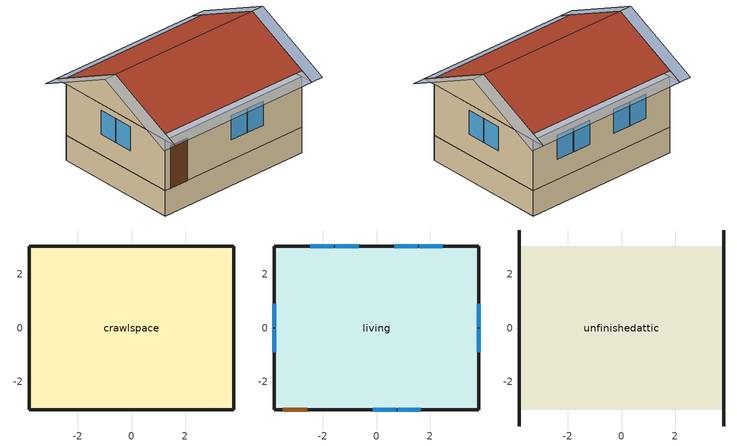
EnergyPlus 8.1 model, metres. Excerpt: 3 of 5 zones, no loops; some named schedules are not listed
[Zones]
crawlspace
 floor ground (GrndUninsUnfinCSFloor): -3.81,3.05 3.81,3.05 3.81,-3.05 -3.81,-3.05 z-1.22
 wall outside (CSRimJoist): -3.81,3.05 -3.81,-3.05 3.81,-3.05 3.81,3.05 -3.81,3.05 z-0.23:0
 wall ground (GrndInsUnfinCSWall): -3.81,3.05 -3.81,-3.05 3.81,-3.05 3.81,3.05 -3.81,3.05 z-1.22:0
living
 floor to crawlspace (UnfinCSInsFinFloor): -3.81,3.05 3.81,3.05 3.81,-3.05 -3.81,-3.05 z0
 wall outside (ExtInsFinWall): -3.81,3.05 -3.81,-3.05 3.81,-3.05 3.81,3.05 -3.81,3.05 z0:2.44
 window (left-Glass): -3.81,0.9 -3.81,0.03 / -3.81,-0.03 -3.81,-0.9 z0.98:2.13
 window (front-Glass): -0.14,-3.05 0.73,-3.05 / 0.79,-3.05 1.66,-3.05 z0.98:2.13
 window (right-Glass): 3.81,0.03 3.81,0.9 / 3.81,-0.9 3.81,-0.03 z0.98:2.13
 window (back-Glass): 1.54,3.05 0.67,3.05 / 2.47,3.05 1.6,3.05 / -1.6,3.05 -2.47,3.05 / -0.67,3.05 -1.54,3.05 z0.98:2.13
 door (livingDoors): -3.51,-3.05 -2.59,-3.05 z0:2.03
unfinishedattic
 floor to living (FinInsUnfinUAFloor): -3.81,3.05 3.81,3.05 3.81,-3.05 -3.81,-3.05 z2.44
 wall outside (ExtUninsUnfinWall): 3.81,-3.66,2.44 3.81,3.66,2.44 3.81,0,4.27; -3.81,3.66,2.44 -3.81,-3.66,2.44 -3.81,0,4.27
 roof outside (UnfinInsExtRoof): -3.81,-3.05,2.74 3.81,-3.05,2.74 3.81,0,4.27 -3.81,0,4.27; 3.81,3.05,2.74 -3.81,3.05,2.74 -3.81,0,4.27 3.81,0,4.27
shading: -3.81,-3.66,2.44 3.81,-3.66,2.44 3.81,-3.05,2.74 -3.81,-3.05,2.74; 3.81,3.66,2.44 -3.81,3.66,2.44 -3.81,3.05,2.74 3.81,3.05,2.74; 4.42,3.66,2.44 3.81,3.66,2.44 3.81,0,4.27 4.42,0,4.27; 3.81,-3.66,2.44 4.42,-3.66,2.44 4.42,0,4.27 3.81,0,4.27; -4.42,-3.66,2.44 -3.81,-3.66,2.44 -3.81,0,4.27 -4.42,0,4.27; -3.81,3.66,2.44 -4.42,3.66,2.44 -4.42,0,4.27 -3.81,0,4.27
[Building]
Atlanta Hartsfield Intl Ap GA 500 sqft: North Axis {deg}=180; Terrain (THIS IS OVERRIDDEN BY SITE:HEIGHTVARIATION)=Urban; Loads Convergence Tolerance Value=0.05; Temperature Convergence Tolerance Value {deltaC}=0.05; Solar Distribution (FullExterior = Shading from/on exterior surfaces.  All interior direct solar falls on the floor and is absorbed according to the floor's absorptivity.  The reflected beam solar from the floor is added to the transmitted diffuse radiation, which is distributed uniformly to all interior surfaces.)=FullExterior; Maximum Number of Warmup Days=50
[Site:Location]
Atlanta Hartsfield Intl Ap GA: Latitude {deg}=33.63; Longitude {deg}=-84.43; Time Zone {hr}=-7; Elevation {m}=308
[Site:WeatherStation]
Wind Sensor Height Above Ground {m}=9.99744; Wind Speed Profile Exponent=0.15; Wind Speed Profile Boundary Layer Thickness {m}=269.992; Air Temperature Sensor Height Above Ground {m}=1.5
[Site:HeightVariation]
Wind Speed Profile Exponent=0.25; Wind Speed Profile Boundary Layer Thickness {m}=358.445; Air Temperature Gradient Coefficient {K/m}=0.0065
[Site:GroundTemperature:BuildingSurface]
12.6009, 10.8741, 10.7358, 11.5553, 14.8449, 18.1192, 20.9579, 22.7562, 22.9089, 21.4464, 18.6801, 15.5062
[Site:GroundTemperature:Deep]
16.6556, 16.6556, 16.6556, 16.6556, 16.6556, 16.6556, 16.6556, 16.6556, 16.6556, 16.6556, 16.6556, 16.6556
[Site:WaterMainsTemperature]
Calculation Method=Correlation; Annual Average Outdoor Air Temperature {C}=16.6556; Maximum Difference In Monthly Average Outdoor Air Temperature {deltaC}=22.5778
[SizingPeriod:WeatherFileDays]
Plant DD: Begin Month=1; Begin Day of Month=1; End Month=1; End Day of Month=1; Day of Week for Start Day=Tuesday; Use Weather File Daylight Saving Period=Yes; Use Weather File Rain and Snow Indicators=No
[Material] Roughness=Rough
Name | Thickness {m} | Conductivity {W/m-K} | Density {kg/m^3} | Specific Heat {J/kg-K} | Thermal Absorptance | Solar Absorptance | Visible Absorptance | Density {kg/m} | Visible Absorptance  (Rough estimate of mean value based on visible spectrum for white paint, from Introduction to Heat Transfer, 3rd Ed. by F.P.Incropera and D.P.DeWitt, Fig. 12.23)
CarpetBareLayer | 0.0127 | 0.0433444 | 54.468 | 1339.84 | 0.9 | 0.9
Concrete-8in | 0.2032 | 1.31141 | 2242.8 | 837.4 | 0.9
CrawlCeilingIns | 0.23495 | 0.104255 | 106.365 | 1151.69
CSJoistandCavity | 0.23495 | 0.0960551 | 108.739 | 1149.39
DoorMaterial | 0.0633984 | 0.0873267 | 512.64 | 1214.23
ExteriorFinish | 0.009525 | 0.089435 | 177.822 | 1046.75 | 0.9 | 0.3 | 0.3
FloorMass | 0.015875 | 0.115458 | 544.68 | 1214.23 | 0.9 | 0.6
GypsumBoard-Ceiling | 0.0127 | 0.160291 | 801 | 837.4 | 0.9 | 0.3 | 0.1
GypsumBoard-ExtWall; PartitionWallMass | 0.0127 | 0.160291 | 801 | 837.4 | 0.9 | 0.5 | 0.1
Plywood-1_2in | 0.0127 | 0.115458 | 512.64 | 1214.23
Plywood-3_2in | 0.0381 | 0.115458 | 512.64 | 1214.23
Plywood-3_4in | 0.01905 | 0.115458 | 512.64 | 1214.23
RoofingMaterial | 0.0094488 | 0.162714 | 1121.4 | 1465.45 | 0.91 | 0.85 | 0.85
Soil-12in | 0.3048 | 1.731 | 1842.3 | 418.7
StudandAirWall | 0.0889 | 0.442568 | 49.1 | 1209.8
StudandCavity | 0.0889 | 0.054245 | 162.403 | 1178.92
UAAdditionalCeilingIns | 0.196342 | 0.0539976 | 16.02 | 1046.75
UARoofIns | 0.18415 | 9.27085 | 36.9521 | 1208.18
UATrussandIns | 0.0889 | 0.0564573 | 50.7834 | 1165.1
LivingFurnitureMaterial | 0.1524 | 0.115458 |  | 1214.23 | 0.9 | 0.6 |  | 640.8 | 0.1
[Material:NoMass] Roughness=Rough
Name | Thermal Resistance {m2-K/W)
CFloor-FicR | 176.1
CWall-FicR | 0.0995182
[Construction]
GrndInsUnfinCSWall: CWall-FicR, Soil-12in, Concrete-8in
GrndUninsUnfinCSFloor: CFloor-FicR, Soil-12in
UnfinCSInsFinFloor: CrawlCeilingIns, Plywood-3_4in, FloorMass, CarpetBareLayer
CSRimJoist: ExteriorFinish, Plywood-3_2in, CSJoistandCavity
ExtInsFinWall: ExteriorFinish, Plywood-1_2in, StudandCavity, GypsumBoard-ExtWall
ExtUninsUnfinWall: ExteriorFinish, Plywood-1_2in, StudandAirWall
FinUninsFinWall: PartitionWallMass, StudandAirWall, PartitionWallMass
FinInsUnfinUAFloor: GypsumBoard-Ceiling, UATrussandIns, UAAdditionalCeilingIns
UnfinInsExtRoof: RoofingMaterial, Plywood-3_4in, UARoofIns
Front-Glass: Front-Win
Back-Glass: Back-Win
Left-Glass: Left-Win
Right-Glass: Right-Win
LivingDoors: DoorMaterial
LivingFurniture: LivingFurnitureMaterial
[WindowMaterial:SimpleGlazingSystem] U-Factor {W/m2-K}=2.15253; Solar Heat Gain Coefficient=0.309131
Front-Win; Back-Win; Left-Win; Right-Win
[WindowProperty:ShadingControl]
WindowShadingControl: Shading Type=InteriorShade; Shading Control Type=OnIfScheduleAllows; Schedule=WindowShadingSchedule; Shading Control is Scheduled=Yes; Glare Control is Active=No; Shading Device Material=CoolingShade
[WindowMaterial:Shade]
CoolingShade: Solar Transmittance=0.999; Solar Reflectance=0.00099; Visible Transmittance=0.999; Visible Reflectance=0.00099; Thermal Hemispherical Emissivity=0.00001; Thermal Transmittance=0.999; Thickness {m}=0.0001; Conductivity {W/m-K}=10000; Shade to Glass Distance {m}=0.001; Top Opening Multiplier=0; Bottom Opening Multiplier=0; Left-Side Opening Multiplier=0; Right-Side Opening Multiplier=0; Airflow Permeability=0
[EnergyManagementSystem:Sensor]
Sensor_HeatingSeasonSchedule: HeatingSeasonSchedule; Schedule Value
Sensor_CoolingSeasonSchedule: CoolingSeasonSchedule; Schedule Value
SensibleLoadPredicted: living; Zone Predicted Sensible Load to Setpoint Heat Transfer Rate
CeilingFan_sch: CeilingFan; Schedule Value
Tout: living; Zone Outdoor Air Drybulb Temperature
Hout: Site Outdoor Air Enthalpy
Pbar: Site Outdoor Air Barometric Pressure
Tin: living; Zone Mean Air Temperature
Win: living; Zone Mean Air Humidity Ratio
Wout: Site Outdoor Air Humidity Ratio
Vwind: Site Wind Speed
WH_sch: AlwaysOn; Schedule Value
Range_sch: RangeHood; Schedule Value
Bath_sch: BathExhaust; Schedule Value
Clothes_dryer_sch: ClothesDryerExhaust; Schedule Value
NVAvail: NatVent; Schedule Value
NVSP: NatVentTemp; Schedule Value
Q_H_FuelOil: EMS; Heating FuelOil
Q_H_Propane: EMS; Heating Propane
[EnergyManagementSystem:Actuator]
SupplyFanAvailabilityOverride: SupplyFanAvailability; Schedule:Constant; Schedule Value
CeilingFanScheduleOverride: CeilingFansMaster; Schedule:Constant; Schedule Value
WholeHouseFanPowerOverride: House Exhaust Fan Load; ElectricEquipment; Electric Power Level
RangeHoodFanPowerOverride: Range Hood Fan Load; ElectricEquipment; Electric Power Level
BathExhaustFanPowerOverride: Bath Exhaust Fan Load; ElectricEquipment; Electric Power Level
NatVentFlow: Natural Ventilation; Zone Ventilation; Air Exchange Flow Rate
InfilFlow: Living Infiltration; Zone Infiltration; Air Exchange Flow Rate
[EnergyManagementSystem:ProgramCallingManager]
FanAvailabilityProgramManager: AfterPredictorBeforeHVACManagers; SupplyFanScheduleProgram
CeilingFanProgramManager: BeginTimestepBeforePredictor; CeilingFanScheduleProgram
AirflowCalculator: BeginTimestepBeforePredictor; InfiltrationProgram; NaturalVentilationProgram; LocalWindSpeedProgram
HVACOutputReporting: EndOfSystemTimestepBeforeHVACReporting; HeatingFuelConversionProgram; HeatingElectricityProgram; WaterHeatingFuelConversionProgram; ZeroMeterProgram
[EnergyManagementSystem:Program]
SupplyFanScheduleProgram: Set SupplyFanAvailabilityOverride = 1; If Sensor_HeatingSeasonSchedule == 0 && SensibleLoadPredicted > 0; Set SupplyFanAvailabilityOverride = 0; ElseIf Sensor_CoolingSeasonSchedule == 0 && SensibleLoadPredicted < 0; Set SupplyFanAvailabilityOverride = 0; ElseIf SensibleLoadPredicted == 0; Set SupplyFanAvailabilityOverride = 0; EndIf
CeilingFanScheduleProgram: If CeilingFan_sch == 0; Set CeilingFanScheduleOverride = 0; ElseIf Tin <24.3888888889; Set CeilingFanScheduleOverride = 0; Else; Set CeilingFanScheduleOverride = 1; EndIf
InfiltrationProgram: Set Tdiff = Tin - Tout; Set DeltaT = @Abs Tdiff; Set c = 0.0162217551464; Set Cs = 0.0517572707581; Set Cw = 0.127185805546; Set n = 0.67; Set sft = 0.423761354366; Set Qn = (((c*Cs*(DeltaT^n))^2)+(((c*Cw)*((sft*Vwind)^(2*n)))^2))^0.5; Set Tdiff = Tin - Tout; Set DeltaT = @Abs Tdiff; Set QWH = WH_sch*0.0165181604; Set Qrange = Range_sch*0.047194744; Set Qdryer = Clothes_dryer_sch*0.047194744; Set Qbath = Bath_sch*0.047194744; Set Qu = QWH+Qrange+Qbath+Qdryer+DuctLeakOAMakeupFlowRate; Set Qb = 0; Set faneff_wh = 0.47194744; Set WholeHouseFanPowerOverride= (QWH*300)/faneff_wh; Set faneff_sp = 0.47194744; Set RangeHoodFanPowerOverride = (Qrange*300)/faneff_sp; Set BathExhaustFanPowerOverride = (Qbath*300)/faneff_sp; Set Infilflow = ((Qu^2) + (Qn^2))^0.5; Set InfMechVent = Qb + Infilflow
LocalWindSpeedProgram: Set VwindL = Vwind*0.470845949296
NaturalVentilationProgram: Set Tdiff = Tin - Tout; Set DeltaT = @Abs Tdiff; Set Phiout = @RhFnTdbWPb Tout Wout Pbar; Set Hin = @HFnTdbRhPb Tin Phiin Pbar; Set NVArea = 3973.27761914; Set Cs =0.0000896302038946; Set Cw = 0.000199526317171; Set MaxNV = 0.629263253333; Set MaxHR = 0.0115; Set MaxRH = 0.7; Set SGNV = (NVAvail*NVArea)*((((Cs*DeltaT)+(Cw*(Vwind^2)))^0.5)/1000); If Wout < MaxHR && Phiout < MaxRH && Tin > NVSP; Set NVadj1 = (Tin - NVSP)/(Tin - Tout); Set NVadj2 = @Min NVadj1 1; Set NVadj3 = @Max NVadj2 0; Set NVadj = SGNV*NVadj3; Set NatVentFlow = @Min NVadj MaxNV; Else; Set NatVentFlow = 0; EndIf
ZeroMeterProgram: Set ZeroMeter = 0
HeatingFuelConversionProgram: Set Q_FuelOil = 0; Set Q_Propane = 0; Set Q_Gas = 0
HeatingElectricityProgram: Set E_Heat = 0
WaterHeatingFuelConversionProgram: Set Q_WH_FuelOil = 0; Set Q_WH_Propane = 0; Set Q_WH_Gas = Q_WH; Set Q_Facility_oil = Q_WH_FuelOil + Q_H_FuelOil; Set Q_Facility_propane = Q_WH_Propane + Q_H_Propane
[Zone]
Name | Type | Multiplier | Ceiling Height {m} | Volume {m3} | Floor Area {m2}
living | 1 | 1 | 2.4384 | 113.267 | 46.45152
crawlspace | 1 | 1 | 1.2192 | 56.6337 | 46.45152
unfinishedattic |  |  | 1.8288 | 35.3961 | 46.45152
Dummy; RA Duct Zone |  |  | 0 | 0 | 0
[People]
Living People: Zone=living; Number of People Schedule=Occupancy; Number of People Calculation Method=People; Number of People=2.64; Fraction Radiant=0.32; Sensible Heat Fraction=0.573; Activity level Schedule=OccupantActivity; Carbon Dioxide Generation Rate=0; Enable ASHRAE 55 Comfort Warnings=No; Mean Radiant Temperature Calculation Type=ZoneAveraged
[Lights]
Living HW & Plugin Lighting: Zone=living; Schedule=InteriorLighting; Design Level Calculation Method=LightingLevel; Lighting Level {W}=289.598; Return Air Fraction=0; Fraction Radiant=0.6; Fraction Visible=0.2; Fraction Replaceable=0
[ElectricEquipment] Zone=living; Design Level Calculation Method=EquipmentLevel
Name | Schedule | Design Level {W} | Fraction Latent | Fraction Radiant | Fraction Lost | Fraction Lost (remainder goes to space)
Refrigerator | Refrigerator | 71.9878 | 0 | 0 | 0
CeilingFans | CeilingFansMaster | 0 | 0 | 0.558 | 0
Misc Elec Load | Total_Mels | 540.915 | 0.0145298 | 0.448163 | 0.238531
Cooking Range | CookingRange | 35.9069 | 0.3 | 0.24 | 0.3
Clothes Washer | ClothesWasher | 12.0675 | 0 | 0.48 | 0.2
Clothes Dryer | ClothesDryer | 272.683 | 0.05 | 0.09 | 0.8
Dishwasher | Dishwasher | 36.9013 | 0.15 | 0.36 | 0.25
House Exhaust Fan Load | AlwaysOn | 0 | 0 | 0 |  | 1
Range Hood Fan Load; Bath Exhaust Fan Load | AlwaysOn | 0 | 0 | 0 | 1
[GasEquipment] Zone=living; Design Level Calculation Method=EquipmentLevel; Carbon Dioxide Generation Rate=0
Name | Schedule | Design Level {W} | Fraction Latent | Fraction Radiant | Fraction Lost
Misc Gas Load | Total_Mgls | 38.8534 | 0.0273745 | 0.0821236 | 0.835753
Cooking Range | CookingRange | 375.861 | 0.2 | 0.18 | 0.5
Clothes Dryer | ClothesDryer | 0 | 0.05 | 0.06 | 0.85
[OtherEquipment] Design Level Calculation Method=EquipmentLevel; Fraction Radiant=0; Fraction Lost=0
Name | Zone | Schedule | Design Level {W} | Fraction Latent
SinkHeatGain | living | Sinks | 23.1679 | 0.312222
ShowerHeatGain | living | Showers | 119.071 | 0.487197
BathHeatGain | living | Baths | 18.6723 | 0
DHWDistHeatGain | living | DHWDist | 99.0739 | 0
SupplySensibleLeakageToLiving; SupplyDuctConductionToLiving; SupplyDuctConductionToAHZone; ReturnDuctConductionToAHZone; SupplySensibleLeakageToAHZone | living | AlwaysOn | 0 | 0
SupplyLatentLeakageToLiving; SupplyLatentLeakageToAHZone | living | AlwaysOn | 0 | 1
ReturnDuctConductionToPlenum; ReturnSensibleLeakageEquip | RA Duct Zone | AlwaysOn | 0 | 0
ReturnLatentLeakageEquip | RA Duct Zone | AlwaysOn | 0 | 1
[ZoneInfiltration:FlowCoefficient]
Living Infiltration: Zone=living; Schedule=AlwaysOn; Flow Coefficient {m/s-Pa^n)=1; Stack Coefficient {Pa^n/K^n}=1; Pressure Exponent=1; Wind Coefficient {Pa^n-s^n/m^n}=1; Shelter Factor  (From Walker and Wilson (1998) (eq. 16))=1
[ZoneVentilation:DesignFlowRate]
Natural Ventilation: Zone=living; Shedule=NatVent; Design Flow Rate Calculation Method=Flow/Zone; Design Flow rate {m^3/s}=0.001; Ventilation Type=Natural; Fan Pressure Rise {Pa} (Fan Energy is accounted for in Fan:ZoneExhaust)=0; Fan Total Efficiency=1; Constant Term Coefficient=1; Temperature Term Coefficient=0; Velocity Term Coefficient=0; Velocity Squared Term Coefficient=0
[EnergyManagementSystem:OutputVariable]
Name | EMS Variable | Type of Data in Variable | Update Frequency | EMS Program or Subroutine | Units
Zone Infil/MechVent Flow Rate | InfMechVent | Averaged | ZoneTimestep | InfiltrationProgram | m3/s
Whole House Fan Vent Flow Rate | QWH | Averaged | ZoneTimestep | InfiltrationProgram | m3/s
Range Hood Fan Vent Flow Rate | Qrange | Averaged | ZoneTimestep | InfiltrationProgram | m3/s
Bath Exhaust Fan Vent Flow Rate | Qbath | Averaged | ZoneTimestep | InfiltrationProgram | m3/s
Clothes Dryer Exhaust Fan Vent Flow Rate | Qdryer | Averaged | ZoneTimestep | InfiltrationProgram | m3/s
Local Wind Speed | VwindL | Averaged | ZoneTimestep | LocalWindSpeedProgram | m/s
Zone Natural Ventilation Flow Rate | NatVentFlow | Averaged | ZoneTimestep | NaturalVentilationProgram | m3/s
ZeroMeter | ZeroMeter | Summed | SystemTimestep | ZeroMeterProgram | J
Heating Electricity | E_Heat | Summed | SystemTimestep | HeatingElectricityProgram | J
Heating FuelOil | Q_FuelOil | Summed | SystemTimestep | HeatingFuelConversionProgram | m3
Heating Propane | Q_Propane | Summed | SystemTimestep | HeatingFuelConversionProgram | m3
Heating Gas | Q_Gas | Summed | SystemTimestep | HeatingFuelConversionProgram | J
Water Heating FuelOil | Q_WH_FuelOil | Summed | SystemTimestep | WaterHeatingFuelConversionProgram | m3
Water Heating Propane | Q_WH_Propane | Summed | SystemTimestep | WaterHeatingFuelConversionProgram | m3
Water Heating Gas | Q_WH_Gas | Summed | SystemTimestep | WaterHeatingFuelConversionProgram | J
Facility oil | Q_Facility_oil | Summed | SystemTimestep | WaterHeatingFuelConversionProgram | m3
Facility propane | Q_Facility_propane | Summed | SystemTimestep | WaterHeatingFuelConversionProgram | m3
[ZoneHVAC:Dehumidifier:DX]
Zone DX Dehumidifier: Availability Schedule=AlwaysOn; Rated Water Removal {L/day}=43.7027; Rated Energy Factor {L/kWh}=2.5; Rated Air Flow Rate {m3/s}=0.11987; Water Removal Curve=DXDH-WaterRemove-Cap-fT; Energy Factor Curve=DXDH-EnergyFactor-fT; Part Load Fraction Correlation Curve=DXDH-PLF-fPLR; Minimum Dry-bulb Temperature for Dehumidifier Operation=10; Maximum Dry-bulb Temperature for Dehumidifier Operation=40
[InternalMass] Zone=living
Name | Construction | Surface Area of partition walls not yet defined {m} (Includes both sides of the wall) | Surface Area {m}
LivingPartition | FinUninsFinWall | 46.45152
LivingSpaceFurniture | LivingFurniture |  | 18.5806
[ZoneInfiltration:DesignFlowRate]
CSInfiltration: Zone=crawlspace; Schedule=AlwaysOn; Design Flow Rate Calculation Method=AirChanges/Hour; Air Changes per Hour {1/hr}=2; Constant Term Coefficient=1; Temperature Term Coefficient=0; Velocity Term Coefficient=0; Velocity Squared Term Coefficient=0
[ZoneInfiltration:EffectiveLeakageArea]
UAtcInfiltration: Zone=unfinishedattic; Schedule=AlwaysOn; Effective Air Leakage Area {cm}=1546.84; Stack Coefficient {(L/s)/(cm^4-K)}=0.000127093; Wind Coefficient {(L/s)/(cm^4-(m/s))}=0.000104748
[Exterior:Lights]
Exterior Lighting: Schedule=ExteriorLighting; Design Level {W}=34.7039; Control Option=ScheduleNameOnly
[Schedule:Constant]
Name | Schedule Type | Hourly Value
AlwaysOn; SupplyFanAvailability | FRACTION | 1
CeilingFansMaster | ON/OFF | 1
OccupantActivity | MULTIPLIER | 112.55
[Schedule:Week:Compact]
WindowShadingSchedule01: For: Weekdays, WindowShadingSchedule01d, For: CustomDay1, WindowShadingSchedule01d, For: CustomDay2, WindowShadingSchedule01d, For: AllOtherDays, WindowShadingSchedule01d
WindowShadingSchedule02: For: Weekdays, WindowShadingSchedule02d, For: CustomDay1, WindowShadingSchedule02d, For: CustomDay2, WindowShadingSchedule02d, For: AllOtherDays, WindowShadingSchedule02d
WindowShadingSchedule03: For: Weekdays, WindowShadingSchedule03d, For: CustomDay1, WindowShadingSchedule03d, For: CustomDay2, WindowShadingSchedule03d, For: AllOtherDays, WindowShadingSchedule03d
[Schedule:Year]
BathExhaust: FRACTION, BathExhaustWk, 1, 1, 12, 31
Baths: FRACTION, BathsWk, 1, 1, 12, 31
CeilingFan: ON/OFF, CeilingFanWeek, 1, 1, 12, 31
ClothesDryer: FRACTION, ClothesDryerWk, 1, 1, 12, 31
ClothesDryerExhaust: FRACTION, ClothesDryerExhaustWk, 1, 1, 12, 31
ClothesWasher: FRACTION, ClothesWasherWk, 1, 1, 12, 31
CookingRange: FRACTION, CookingRangeWk01, 1, 1, 1, 31, CookingRangeWk02, 2, 1, 2, 28, CookingRangeWk03, 3, 1, 3, 31, CookingRangeWk04, 4, 1, 4, 30, CookingRangeWk05, 5, 1, 5, 31, CookingRangeWk06, 6, 1, 6, 30, CookingRangeWk07, 7, 1, 7, 31, CookingRangeWk08, 8, 1, 8, 31, CookingRangeWk09, 9, 1, 9, 30, CookingRangeWk10, 10, 1, 10, 31, CookingRangeWk11, 11, 1, 11, 30, CookingRangeWk12, 12, 1, 12, 31
CoolingSeasonSchedule: ON/OFF, CoolingSeasonSchedule01, 1, 1, 1, 31, CoolingSeasonSchedule02, 2, 1, 2, 28, CoolingSeasonSchedule03, 3, 1, 3, 31, CoolingSeasonSchedule04, 4, 1, 4, 30, CoolingSeasonSchedule05, 5, 1, 5, 31, CoolingSeasonSchedule06, 6, 1, 6, 30, CoolingSeasonSchedule07, 7, 1, 7, 31, CoolingSeasonSchedule08, 8, 1, 8, 31, CoolingSeasonSchedule09, 9, 1, 9, 30, CoolingSeasonSchedule10, 10, 1, 10, 31, CoolingSeasonSchedule11, 11, 1, 11, 30, CoolingSeasonSchedule12, 12, 1, 12, 31
DHWDist: FRACTION, DHWDistWk, 1, 1, 12, 31
Dishwasher: FRACTION, DishwasherWk, 1, 1, 12, 31
ExteriorLighting: FRACTION, ExteriorLighting01Week, 1, 1, 1, 31, ExteriorLighting02Week, 2, 1, 2, 28, ExteriorLighting03Week, 3, 1, 3, 31, ExteriorLighting04Week, 4, 1, 4, 30, ExteriorLighting05Week, 5, 1, 5, 31, ExteriorLighting06Week, 6, 1, 6, 30, ExteriorLighting07Week, 7, 1, 7, 31, ExteriorLighting08Week, 8, 1, 8, 31, ExteriorLighting09Week, 9, 1, 9, 30, ExteriorLighting10Week, 10, 1, 10, 31, ExteriorLighting11Week, 11, 1, 11, 30, ExteriorLighting12Week, 12, 1, 12, 31
HeatingSeasonSchedule: ON/OFF, HeatingSeasonSchedule01, 1, 1, 1, 31, HeatingSeasonSchedule02, 2, 1, 2, 28, HeatingSeasonSchedule03, 3, 1, 3, 31, HeatingSeasonSchedule04, 4, 1, 4, 30, HeatingSeasonSchedule05, 5, 1, 5, 31, HeatingSeasonSchedule06, 6, 1, 6, 30, HeatingSeasonSchedule07, 7, 1, 7, 31, HeatingSeasonSchedule08, 8, 1, 8, 31, HeatingSeasonSchedule09, 9, 1, 9, 30, HeatingSeasonSchedule10, 10, 1, 10, 31, HeatingSeasonSchedule11, 11, 1, 11, 30, HeatingSeasonSchedule12, 12, 1, 12, 31
InteriorLighting: FRACTION, InteriorLighting01Week, 1, 1, 1, 31, InteriorLighting02Week, 2, 1, 2, 28, InteriorLighting03Week, 3, 1, 3, 31, InteriorLighting04Week, 4, 1, 4, 30, InteriorLighting05Week, 5, 1, 5, 31, InteriorLighting06Week, 6, 1, 6, 30, InteriorLighting07Week, 7, 1, 7, 31, InteriorLighting08Week, 8, 1, 8, 31, InteriorLighting09Week, 9, 1, 9, 30, InteriorLighting10Week, 10, 1, 10, 31, InteriorLighting11Week, 11, 1, 11, 30, InteriorLighting12Week, 12, 1, 12, 31
NatVent: FRACTION, NatVent-Week, 1, 1, 1, 31, NatVent-Week, 2, 1, 2, 28, NatVent-Week, 3, 1, 3, 31, NatVent-Week, 4, 1, 4, 30, NatVent-Week, 5, 1, 5, 31, NatVent-Week, 6, 1, 6, 30, NatVent-Week, 7, 1, 7, 31, NatVent-Week, 8, 1, 8, 31, NatVent-Week, 9, 1, 9, 30, NatVent-Week, 10, 1, 10, 31, NatVent-Week, 11, 1, 11, 30, NatVent-Week, 12, 1, 12, 31
NatVentTemp: TEMPERATURE, NatVentHtgSsnTempWeek, 1, 1, 1, 31, NatVentHtgSsnTempWeek, 2, 1, 2, 28, NatVentHtgSsnTempWeek, 3, 1, 3, 31, NatVentOvlpSsnTempWeek, 4, 1, 4, 30, NatVentOvlpSsnTempWeek, 5, 1, 5, 31, NatVentClgSsnTempWeek, 6, 1, 6, 30, NatVentClgSsnTempWeek, 7, 1, 7, 31, NatVentClgSsnTempWeek, 8, 1, 8, 31, NatVentClgSsnTempWeek, 9, 1, 9, 30, NatVentOvlpSsnTempWeek, 10, 1, 10, 31, NatVentHtgSsnTempWeek, 11, 1, 11, 30, NatVentHtgSsnTempWeek, 12, 1, 12, 31
Occupancy: FRACTION, OccupancyWeek, 1, 1, 12, 31
RangeHood: FRACTION, RangeHoodWk, 1, 1, 12, 31
Refrigerator: FRACTION, RefrigeratorWk01, 1, 1, 1, 31, RefrigeratorWk02, 2, 1, 2, 28, RefrigeratorWk03, 3, 1, 3, 31, RefrigeratorWk04, 4, 1, 4, 30, RefrigeratorWk05, 5, 1, 5, 31, RefrigeratorWk06, 6, 1, 6, 30, RefrigeratorWk07, 7, 1, 7, 31, RefrigeratorWk08, 8, 1, 8, 31, RefrigeratorWk09, 9, 1, 9, 30, RefrigeratorWk10, 10, 1, 10, 31, RefrigeratorWk11, 11, 1, 11, 30, RefrigeratorWk12, 12, 1, 12, 31
Showers: FRACTION, ShowersWk, 1, 1, 12, 31
Sinks: FRACTION, SinksWk, 1, 1, 12, 31
WindowShadingSchedule: FRACTION, WindowShadingSchedule01, 1, 1, 1, 31, WindowShadingSchedule02, 2, 1, 2, 28, WindowShadingSchedule03, 3, 1, 3, 31, WindowShadingSchedule04, 4, 1, 4, 30, WindowShadingSchedule05, 5, 1, 5, 31, WindowShadingSchedule06, 6, 1, 6, 30, WindowShadingSchedule07, 7, 1, 7, 31, WindowShadingSchedule08, 8, 1, 8, 31, WindowShadingSchedule09, 9, 1, 9, 30, WindowShadingSchedule10, 10, 1, 10, 31, WindowShadingSchedule11, 11, 1, 11, 30, WindowShadingSchedule12, 12, 1, 12, 31
[Schedule:File] Schedule Type=MULTIPLIER; File=C:\Users\jmaguire\Documents\BEopt_2.2.0\TEMP1\1_sched.csv; Rows to skip at top=1; Number of hours of data=8760; Field separator=Comma
Name | Column
Total_Mels | 3
Total_Mgls | 4
[Curve:Biquadratic]
DXDH-WaterRemove-Cap-fT: -1.16253, 0.0227147, -0.000113208, 0.0211105, -6.93034e-05, 0.000378843, -100, 100, -100, 100
DXDH-EnergyFactor-fT: -1.90215, 0.0634666, -0.000622839, 0.0395404, -0.000125637, -0.000176722, -100, 100, -100, 100
[Curve:Quadratic]
DXDH-PLF-fPLR: 0.9, 0.1, 0, 0, 1, 0.7, 1
